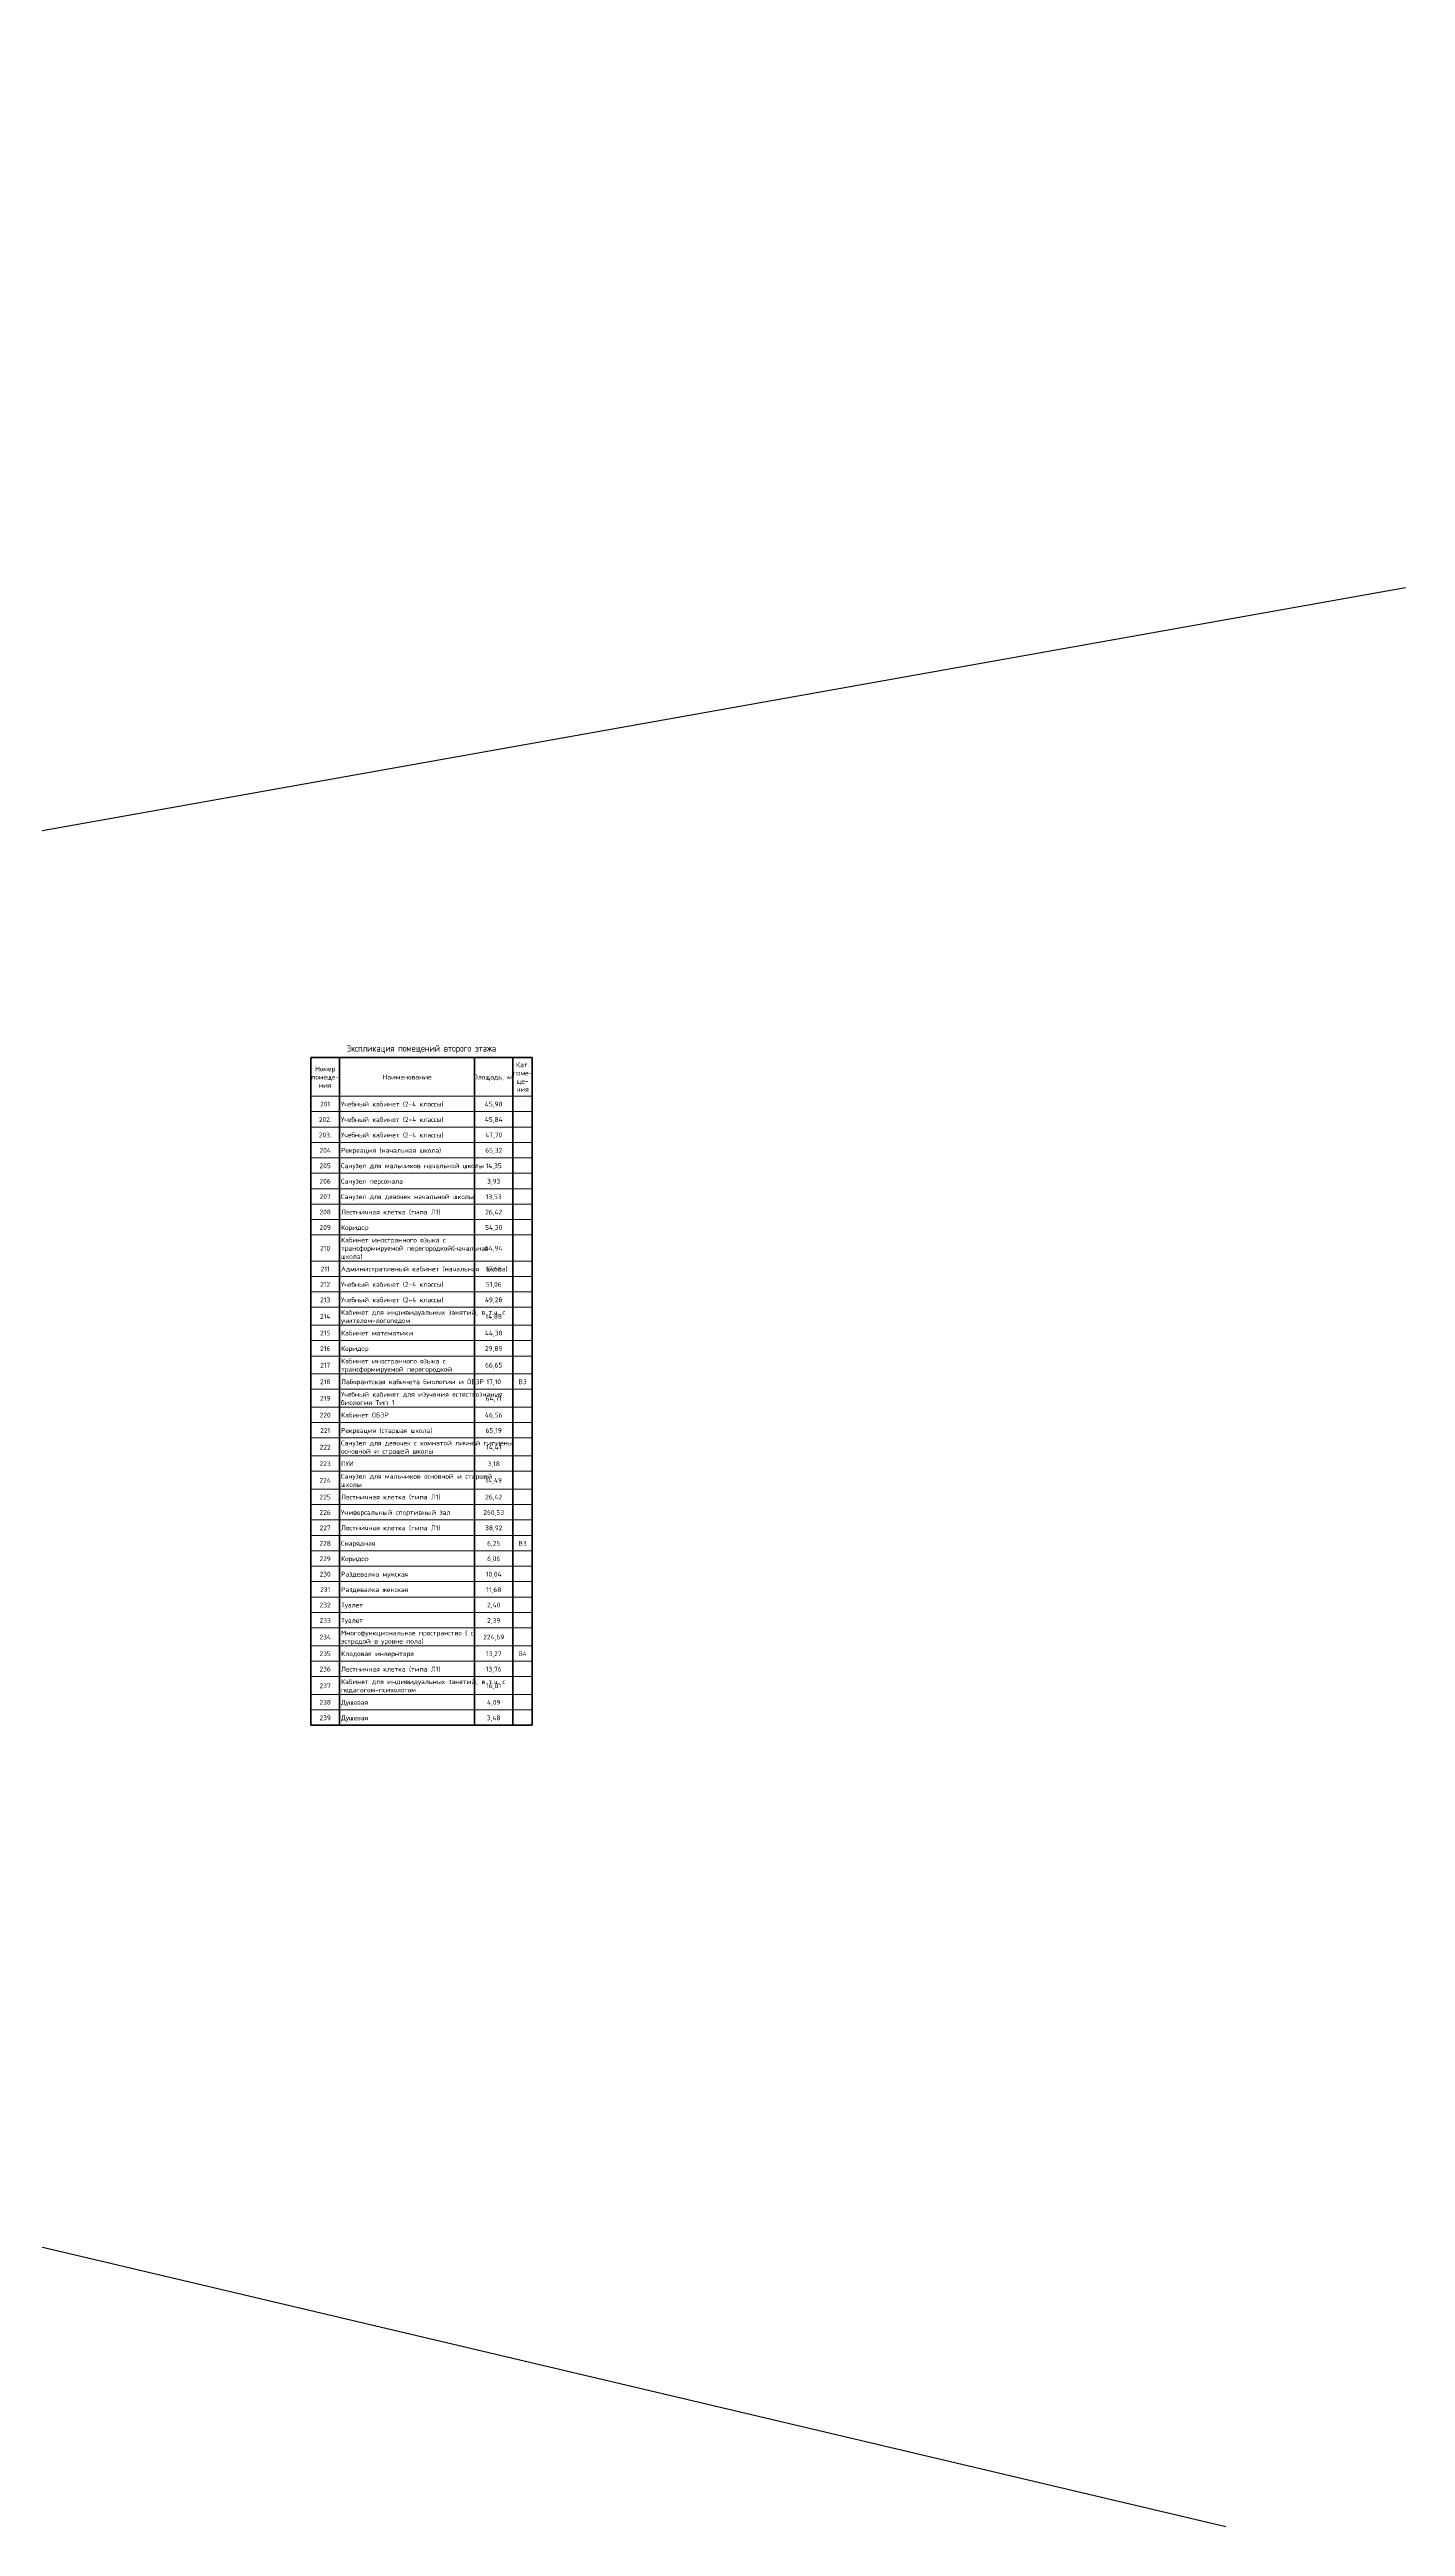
# Model space of a CAD drawing. Header units: millimetres. Extents: x -695119 to 412940, y -249585 to 622758.
# Drawn here: x 127974 to 198462, y 494019 to 622758 of the extents above; entities that cross this region are included whole.
import ezdxf

# ---------------------------------------------------------------- set-up
doc = ezdxf.new("R2010")
doc.units = ezdxf.units.MM
for name, color, linetype, lineweight in [('_Схема', 5, 'Continuous', 30), ('Графика спецификации', 7, 'Continuous', 20), ('Линии', 7, 'Continuous', 9), ('Тонкие линии', 7, 'Continuous', 18)]:
    doc.layers.add(name, color=color, linetype=linetype, lineweight=lineweight)
doc.styles.add('GOST Common_4', font='', dxfattribs={"height": 7})
doc.styles.add('GOST Common_5', font='', dxfattribs={"width": 0.9, "height": 200})
doc.styles.get('GOST Common_4').set_extended_font_data('GOST type B')
doc.styles.get('GOST Common_5').set_extended_font_data('GOST type B')

msp = doc.modelspace()

# ---------------------------------------------------------------- linework, layer by layer
at = {"layer": '_Схема', "color": 5}
for p, q in [((-356137.271, 622757.974), (189125.193, 494018.926)), ((198461.879, 594771.226), (-341938.82, 498529.94))]:
    msp.add_line(p, q, dxfattribs=at)
at = {"layer": 'Линии', "lineweight": 50}
for p, q in [((141552.383, 570364.559), (141552.383, 568359.958)), ((141552.383, 570364.559), (153064.683, 570364.559)), ((143052.383, 570364.559), (143052.383, 568359.958)), ((150063.842, 570364.559), (150063.842, 568359.958)), ((152063.842, 570364.559), (152063.842, 568359.958)), ((153063.842, 570364.559), (153063.842, 568359.958)), ((141552.383, 568359.958), (141552.383, 567558.117)), ((143052.383, 568359.958), (143052.383, 567558.117)), ((150063.842, 568359.958), (150063.842, 567558.117)), ((152063.842, 568359.958), (152063.842, 567558.117)), ((153063.842, 568359.958), (153063.842, 567558.117)), ((141552.383, 567558.117), (141552.383, 566756.276)), ((141552.383, 566756.276), (141552.383, 565954.436)), ((143052.383, 567558.117), (143052.383, 566756.276)), ((143052.383, 566756.276), (143052.383, 565954.436)), ((150063.842, 567558.117), (150063.842, 566756.276)), ((150063.842, 566756.276), (150063.842, 565954.436)), ((152063.842, 567558.117), (152063.842, 566756.276)), ((152063.842, 566756.276), (152063.842, 565954.436)), ((153063.842, 567558.117), (153063.842, 566756.276)), ((153063.842, 566756.276), (153063.842, 565954.436)), ((141552.383, 565954.436), (141552.383, 565152.595)), ((143052.383, 565954.436), (143052.383, 565152.595)), ((150063.842, 565954.436), (150063.842, 565152.595)), ((152063.842, 565954.436), (152063.842, 565152.595)), ((153063.842, 565954.436), (153063.842, 565152.595)), ((141552.383, 565152.595), (141552.383, 564350.754)), ((141552.383, 564350.754), (141552.383, 563548.914)), ((143052.383, 565152.595), (143052.383, 564350.754)), ((143052.383, 564350.754), (143052.383, 563548.914)), ((150063.842, 565152.595), (150063.842, 564350.754)), ((150063.842, 564350.754), (150063.842, 563548.914)), ((152063.842, 565152.595), (152063.842, 564350.754)), ((152063.842, 564350.754), (152063.842, 563548.914)), ((153063.842, 565152.595), (153063.842, 564350.754)), ((153063.842, 564350.754), (153063.842, 563548.914)), ((141552.383, 563548.914), (141552.383, 562747.073)), ((141552.383, 562747.073), (141552.383, 561945.232)), ((143052.383, 563548.914), (143052.383, 562747.073)), ((143052.383, 562747.073), (143052.383, 561945.232)), ((150063.842, 563548.914), (150063.842, 562747.073)), ((150063.842, 562747.073), (150063.842, 561945.232)), ((152063.842, 563548.914), (152063.842, 562747.073)), ((152063.842, 562747.073), (152063.842, 561945.232)), ((153063.842, 563548.914), (153063.842, 562747.073)), ((153063.842, 562747.073), (153063.842, 561945.232)), ((141552.383, 561945.232), (141552.383, 561143.392)), ((143052.383, 561945.232), (143052.383, 561143.392)), ((150063.842, 561945.232), (150063.842, 561143.392)), ((152063.842, 561945.232), (152063.842, 561143.392)), ((153063.842, 561945.232), (153063.842, 561143.392)), ((141552.383, 561143.392), (141552.383, 559789.94)), ((143052.383, 561143.392), (143052.383, 559789.94)), ((150063.842, 561143.392), (150063.842, 559789.94)), ((152063.842, 561143.392), (152063.842, 559789.94)), ((153063.842, 561143.392), (153063.842, 559789.94)), ((141552.383, 559789.94), (141552.383, 558988.1)), ((141552.383, 558988.1), (141552.383, 558186.259)), ((143052.383, 559789.94), (143052.383, 558988.1)), ((143052.383, 558988.1), (143052.383, 558186.259)), ((150063.842, 559789.94), (150063.842, 558988.1)), ((150063.842, 558988.1), (150063.842, 558186.259)), ((152063.842, 559789.94), (152063.842, 558988.1)), ((152063.842, 558988.1), (152063.842, 558186.259)), ((153063.842, 559789.94), (153063.842, 558988.1)), ((153063.842, 558988.1), (153063.842, 558186.259)), ((141552.383, 558186.259), (141552.383, 557384.418)), ((143052.383, 558186.259), (143052.383, 557384.418)), ((150063.842, 558186.259), (150063.842, 557384.418)), ((152063.842, 558186.259), (152063.842, 557384.418)), ((153063.842, 558186.259), (153063.842, 557384.418)), ((141552.383, 557384.418), (141552.383, 556457.118)), ((141552.383, 556457.118), (141552.383, 555655.277)), ((143052.383, 557384.418), (143052.383, 556457.118)), ((143052.383, 556457.118), (143052.383, 555655.277)), ((150063.842, 557384.418), (150063.842, 556457.118)), ((150063.842, 556457.118), (150063.842, 555655.277)), ((152063.842, 557384.418), (152063.842, 556457.118)), ((152063.842, 556457.118), (152063.842, 555655.277)), ((153063.842, 557384.418), (153063.842, 556457.118)), ((153063.842, 556457.118), (153063.842, 555655.277)), ((141552.383, 555655.277), (141552.383, 554853.436)), ((143052.383, 555655.277), (143052.383, 554853.436)), ((150063.842, 555655.277), (150063.842, 554853.436)), ((152063.842, 555655.277), (152063.842, 554853.436)), ((153063.842, 555655.277), (153063.842, 554853.436)), ((141552.383, 554853.436), (141552.383, 553926.135)), ((141552.383, 553926.135), (141552.383, 553124.295)), ((143052.383, 554853.436), (143052.383, 553926.135)), ((143052.383, 553926.135), (143052.383, 553124.295)), ((150063.842, 554853.436), (150063.842, 553926.135)), ((150063.842, 553926.135), (150063.842, 553124.295)), ((152063.842, 554853.436), (152063.842, 553926.135)), ((152063.842, 553926.135), (152063.842, 553124.295)), ((153063.842, 554853.436), (153063.842, 553926.135)), ((153063.842, 553926.135), (153063.842, 553124.295)), ((141552.383, 553124.295), (141552.383, 552196.994)), ((143052.383, 553124.295), (143052.383, 552196.994)), ((150063.842, 553124.295), (150063.842, 552196.994)), ((152063.842, 553124.295), (152063.842, 552196.994)), ((153063.842, 553124.295), (153063.842, 552196.994)), ((141552.383, 552196.994), (141552.383, 551395.153)), ((141552.383, 551395.153), (141552.383, 550593.312)), ((143052.383, 552196.994), (143052.383, 551395.153)), ((143052.383, 551395.153), (143052.383, 550593.312)), ((150063.842, 552196.994), (150063.842, 551395.153)), ((150063.842, 551395.153), (150063.842, 550593.312)), ((152063.842, 552196.994), (152063.842, 551395.153)), ((152063.842, 551395.153), (152063.842, 550593.312)), ((153063.842, 552196.994), (153063.842, 551395.153)), ((153063.842, 551395.153), (153063.842, 550593.312)), ((141552.383, 550593.312), (141552.383, 549666.012)), ((143052.383, 550593.312), (143052.383, 549666.012)), ((150063.842, 550593.312), (150063.842, 549666.012)), ((152063.842, 550593.312), (152063.842, 549666.012)), ((153063.842, 550593.312), (153063.842, 549666.012)), ((141552.383, 549666.012), (141552.383, 548864.171)), ((141552.383, 548864.171), (141552.383, 547936.87)), ((143052.383, 549666.012), (143052.383, 548864.171)), ((143052.383, 548864.171), (143052.383, 547936.87)), ((150063.842, 549666.012), (150063.842, 548864.171)), ((150063.842, 548864.171), (150063.842, 547936.87)), ((152063.842, 549666.012), (152063.842, 548864.171)), ((152063.842, 548864.171), (152063.842, 547936.87)), ((153063.842, 549666.012), (153063.842, 548864.171)), ((153063.842, 548864.171), (153063.842, 547936.87)), ((141552.383, 547936.87), (141552.383, 547135.029)), ((143052.383, 547936.87), (143052.383, 547135.029)), ((150063.842, 547936.87), (150063.842, 547135.029)), ((152063.842, 547936.87), (152063.842, 547135.029)), ((153063.842, 547936.87), (153063.842, 547135.029)), ((141552.383, 547135.029), (141552.383, 546333.189)), ((141552.383, 546333.189), (141552.383, 545531.348)), ((143052.383, 547135.029), (143052.383, 546333.189)), ((143052.383, 546333.189), (143052.383, 545531.348)), ((150063.842, 547135.029), (150063.842, 546333.189)), ((150063.842, 546333.189), (150063.842, 545531.348)), ((152063.842, 547135.029), (152063.842, 546333.189)), ((152063.842, 546333.189), (152063.842, 545531.348)), ((153063.842, 547135.029), (153063.842, 546333.189)), ((153063.842, 546333.189), (153063.842, 545531.348)), ((141552.383, 545531.348), (141552.383, 544729.507)), ((141552.383, 544729.507), (141552.383, 543927.667)), ((143052.383, 545531.348), (143052.383, 544729.507)), ((143052.383, 544729.507), (143052.383, 543927.667)), ((150063.842, 545531.348), (150063.842, 544729.507)), ((150063.842, 544729.507), (150063.842, 543927.667)), ((152063.842, 545531.348), (152063.842, 544729.507)), ((152063.842, 544729.507), (152063.842, 543927.667)), ((153063.842, 545531.348), (153063.842, 544729.507)), ((153063.842, 544729.507), (153063.842, 543927.667)), ((141552.383, 543927.667), (141552.383, 543125.826)), ((143052.383, 543927.667), (143052.383, 543125.826)), ((150063.842, 543927.667), (150063.842, 543125.826)), ((152063.842, 543927.667), (152063.842, 543125.826)), ((153063.842, 543927.667), (153063.842, 543125.826)), ((141552.383, 543125.826), (141552.383, 542323.985)), ((141552.383, 542323.985), (141552.383, 541522.145)), ((143052.383, 543125.826), (143052.383, 542323.985)), ((143052.383, 542323.985), (143052.383, 541522.145)), ((150063.842, 543125.826), (150063.842, 542323.985)), ((150063.842, 542323.985), (150063.842, 541522.145)), ((152063.842, 543125.826), (152063.842, 542323.985)), ((152063.842, 542323.985), (152063.842, 541522.145)), ((153063.842, 543125.826), (153063.842, 542323.985)), ((153063.842, 542323.985), (153063.842, 541522.145)), ((141552.383, 541522.145), (141552.383, 540720.304)), ((141552.383, 540720.304), (141552.383, 539793.003)), ((143052.383, 541522.145), (143052.383, 540720.304)), ((143052.383, 540720.304), (143052.383, 539793.003)), ((150063.842, 541522.145), (150063.842, 540720.304)), ((150063.842, 540720.304), (150063.842, 539793.003)), ((152063.842, 541522.145), (152063.842, 540720.304)), ((152063.842, 540720.304), (152063.842, 539793.003)), ((153063.842, 541522.145), (153063.842, 540720.304)), ((153063.842, 540720.304), (153063.842, 539793.003)), ((141552.383, 539793.003), (141552.383, 538991.162)), ((143052.383, 539793.003), (143052.383, 538991.162)), ((150063.842, 539793.003), (150063.842, 538991.162)), ((152063.842, 539793.003), (152063.842, 538991.162)), ((153063.842, 539793.003), (153063.842, 538991.162)), ((141552.383, 538991.162), (141552.383, 538189.322)), ((141552.383, 538189.322), (141552.383, 537262.021)), ((143052.383, 538991.162), (143052.383, 538189.322)), ((143052.383, 538189.322), (143052.383, 537262.021)), ((150063.842, 538991.162), (150063.842, 538189.322)), ((150063.842, 538189.322), (150063.842, 537262.021)), ((152063.842, 538991.162), (152063.842, 538189.322)), ((152063.842, 538189.322), (152063.842, 537262.021)), ((153063.842, 538991.162), (153063.842, 538189.322)), ((153063.842, 538189.322), (153063.842, 537262.021)), ((141552.383, 537262.021), (141552.383, 536460.18)), ((143052.383, 537262.021), (143052.383, 536460.18)), ((150063.842, 537262.021), (150063.842, 536460.18)), ((152063.842, 537262.021), (152063.842, 536460.18)), ((153063.842, 537262.021), (153063.842, 536460.18)), ((141552.383, 536460.18), (141552.383, 535658.34)), ((143052.383, 535658.34), (141552.383, 535658.34)), ((143052.383, 536460.18), (143052.383, 535658.34)), ((150063.842, 535658.34), (143052.383, 535658.34)), ((150063.842, 536460.18), (150063.842, 535658.34)), ((152063.842, 535658.34), (150063.842, 535658.34)), ((152063.842, 536460.18), (152063.842, 535658.34)), ((153063.842, 535658.34), (152063.842, 535658.34)), ((153063.842, 536460.18), (153063.842, 535658.34))]:
    msp.add_line(p, q, dxfattribs=at)
at = {"layer": 'Линии', "lineweight": 20}
for p, q in [((143052.383, 568359.958), (141552.383, 568359.958)), ((150063.842, 568359.958), (143052.383, 568359.958)), ((152063.842, 568359.958), (150063.842, 568359.958)), ((153063.842, 568359.958), (152063.842, 568359.958)), ((143052.383, 567558.117), (141552.383, 567558.117)), ((143052.383, 566756.276), (141552.383, 566756.276)), ((150063.842, 567558.117), (143052.383, 567558.117)), ((150063.842, 566756.276), (143052.383, 566756.276)), ((152063.842, 567558.117), (150063.842, 567558.117)), ((152063.842, 566756.276), (150063.842, 566756.276)), ((153063.842, 567558.117), (152063.842, 567558.117)), ((153063.842, 566756.276), (152063.842, 566756.276)), ((143052.383, 565954.436), (141552.383, 565954.436)), ((150063.842, 565954.436), (143052.383, 565954.436)), ((152063.842, 565954.436), (150063.842, 565954.436)), ((153063.842, 565954.436), (152063.842, 565954.436)), ((143052.383, 565152.595), (141552.383, 565152.595)), ((143052.383, 564350.754), (141552.383, 564350.754)), ((150063.842, 565152.595), (143052.383, 565152.595)), ((150063.842, 564350.754), (143052.383, 564350.754)), ((152063.842, 565152.595), (150063.842, 565152.595)), ((152063.842, 564350.754), (150063.842, 564350.754)), ((153063.842, 565152.595), (152063.842, 565152.595)), ((153063.842, 564350.754), (152063.842, 564350.754)), ((143052.383, 563548.914), (141552.383, 563548.914)), ((143052.383, 562747.073), (141552.383, 562747.073)), ((150063.842, 563548.914), (143052.383, 563548.914)), ((150063.842, 562747.073), (143052.383, 562747.073)), ((152063.842, 563548.914), (150063.842, 563548.914)), ((152063.842, 562747.073), (150063.842, 562747.073)), ((153063.842, 563548.914), (152063.842, 563548.914)), ((153063.842, 562747.073), (152063.842, 562747.073)), ((143052.383, 561945.232), (141552.383, 561945.232)), ((150063.842, 561945.232), (143052.383, 561945.232)), ((152063.842, 561945.232), (150063.842, 561945.232)), ((153063.842, 561945.232), (152063.842, 561945.232)), ((143052.383, 561143.392), (141552.383, 561143.392)), ((150063.842, 561143.392), (143052.383, 561143.392)), ((152063.842, 561143.392), (150063.842, 561143.392)), ((153063.842, 561143.392), (152063.842, 561143.392)), ((143052.383, 559789.94), (141552.383, 559789.94)), ((143052.383, 558988.1), (141552.383, 558988.1)), ((150063.842, 559789.94), (143052.383, 559789.94)), ((150063.842, 558988.1), (143052.383, 558988.1)), ((152063.842, 559789.94), (150063.842, 559789.94)), ((152063.842, 558988.1), (150063.842, 558988.1)), ((153063.842, 559789.94), (152063.842, 559789.94)), ((153063.842, 558988.1), (152063.842, 558988.1)), ((143052.383, 558186.259), (141552.383, 558186.259)), ((150063.842, 558186.259), (143052.383, 558186.259)), ((152063.842, 558186.259), (150063.842, 558186.259)), ((153063.842, 558186.259), (152063.842, 558186.259)), ((143052.383, 557384.418), (141552.383, 557384.418)), ((143052.383, 556457.118), (141552.383, 556457.118)), ((150063.842, 557384.418), (143052.383, 557384.418)), ((150063.842, 556457.118), (143052.383, 556457.118)), ((152063.842, 557384.418), (150063.842, 557384.418)), ((152063.842, 556457.118), (150063.842, 556457.118)), ((153063.842, 557384.418), (152063.842, 557384.418)), ((153063.842, 556457.118), (152063.842, 556457.118)), ((143052.383, 555655.277), (141552.383, 555655.277)), ((150063.842, 555655.277), (143052.383, 555655.277)), ((152063.842, 555655.277), (150063.842, 555655.277)), ((153063.842, 555655.277), (152063.842, 555655.277)), ((143052.383, 554853.436), (141552.383, 554853.436)), ((143052.383, 553926.135), (141552.383, 553926.135)), ((150063.842, 554853.436), (143052.383, 554853.436)), ((150063.842, 553926.135), (143052.383, 553926.135)), ((152063.842, 554853.436), (150063.842, 554853.436)), ((152063.842, 553926.135), (150063.842, 553926.135)), ((153063.842, 554853.436), (152063.842, 554853.436)), ((153063.842, 553926.135), (152063.842, 553926.135)), ((143052.383, 553124.295), (141552.383, 553124.295)), ((150063.842, 553124.295), (143052.383, 553124.295)), ((152063.842, 553124.295), (150063.842, 553124.295)), ((153063.842, 553124.295), (152063.842, 553124.295)), ((143052.383, 552196.994), (141552.383, 552196.994)), ((143052.383, 551395.153), (141552.383, 551395.153)), ((150063.842, 552196.994), (143052.383, 552196.994)), ((150063.842, 551395.153), (143052.383, 551395.153)), ((152063.842, 552196.994), (150063.842, 552196.994)), ((152063.842, 551395.153), (150063.842, 551395.153)), ((153063.842, 552196.994), (152063.842, 552196.994)), ((153063.842, 551395.153), (152063.842, 551395.153)), ((143052.383, 550593.312), (141552.383, 550593.312)), ((150063.842, 550593.312), (143052.383, 550593.312)), ((152063.842, 550593.312), (150063.842, 550593.312)), ((153063.842, 550593.312), (152063.842, 550593.312)), ((143052.383, 549666.012), (141552.383, 549666.012)), ((143052.383, 548864.171), (141552.383, 548864.171)), ((150063.842, 549666.012), (143052.383, 549666.012)), ((150063.842, 548864.171), (143052.383, 548864.171)), ((152063.842, 549666.012), (150063.842, 549666.012)), ((152063.842, 548864.171), (150063.842, 548864.171)), ((153063.842, 549666.012), (152063.842, 549666.012)), ((153063.842, 548864.171), (152063.842, 548864.171)), ((143052.383, 547936.87), (141552.383, 547936.87)), ((150063.842, 547936.87), (143052.383, 547936.87)), ((152063.842, 547936.87), (150063.842, 547936.87)), ((153063.842, 547936.87), (152063.842, 547936.87)), ((143052.383, 547135.029), (141552.383, 547135.029)), ((143052.383, 546333.189), (141552.383, 546333.189)), ((150063.842, 547135.029), (143052.383, 547135.029)), ((150063.842, 546333.189), (143052.383, 546333.189)), ((152063.842, 547135.029), (150063.842, 547135.029)), ((152063.842, 546333.189), (150063.842, 546333.189)), ((153063.842, 547135.029), (152063.842, 547135.029)), ((153063.842, 546333.189), (152063.842, 546333.189)), ((143052.383, 545531.348), (141552.383, 545531.348)), ((143052.383, 544729.507), (141552.383, 544729.507)), ((150063.842, 545531.348), (143052.383, 545531.348)), ((150063.842, 544729.507), (143052.383, 544729.507)), ((152063.842, 545531.348), (150063.842, 545531.348)), ((152063.842, 544729.507), (150063.842, 544729.507)), ((153063.842, 545531.348), (152063.842, 545531.348)), ((153063.842, 544729.507), (152063.842, 544729.507)), ((143052.383, 543927.667), (141552.383, 543927.667)), ((150063.842, 543927.667), (143052.383, 543927.667)), ((152063.842, 543927.667), (150063.842, 543927.667)), ((153063.842, 543927.667), (152063.842, 543927.667)), ((143052.383, 543125.826), (141552.383, 543125.826)), ((143052.383, 542323.985), (141552.383, 542323.985)), ((150063.842, 543125.826), (143052.383, 543125.826)), ((150063.842, 542323.985), (143052.383, 542323.985)), ((152063.842, 543125.826), (150063.842, 543125.826)), ((152063.842, 542323.985), (150063.842, 542323.985)), ((153063.842, 543125.826), (152063.842, 543125.826)), ((153063.842, 542323.985), (152063.842, 542323.985)), ((143052.383, 541522.145), (141552.383, 541522.145)), ((143052.383, 540720.304), (141552.383, 540720.304)), ((150063.842, 541522.145), (143052.383, 541522.145)), ((150063.842, 540720.304), (143052.383, 540720.304)), ((152063.842, 541522.145), (150063.842, 541522.145)), ((152063.842, 540720.304), (150063.842, 540720.304)), ((153063.842, 541522.145), (152063.842, 541522.145)), ((153063.842, 540720.304), (152063.842, 540720.304)), ((143052.383, 539793.003), (141552.383, 539793.003)), ((150063.842, 539793.003), (143052.383, 539793.003)), ((152063.842, 539793.003), (150063.842, 539793.003)), ((153063.842, 539793.003), (152063.842, 539793.003)), ((143052.383, 538991.162), (141552.383, 538991.162)), ((143052.383, 538189.322), (141552.383, 538189.322)), ((150063.842, 538991.162), (143052.383, 538991.162)), ((150063.842, 538189.322), (143052.383, 538189.322)), ((152063.842, 538991.162), (150063.842, 538991.162)), ((152063.842, 538189.322), (150063.842, 538189.322)), ((153063.842, 538991.162), (152063.842, 538991.162)), ((153063.842, 538189.322), (152063.842, 538189.322)), ((143052.383, 537262.021), (141552.383, 537262.021)), ((150063.842, 537262.021), (143052.383, 537262.021)), ((152063.842, 537262.021), (150063.842, 537262.021)), ((153063.842, 537262.021), (152063.842, 537262.021)), ((143052.383, 536460.18), (141552.383, 536460.18)), ((150063.842, 536460.18), (143052.383, 536460.18)), ((152063.842, 536460.18), (150063.842, 536460.18)), ((153063.842, 536460.18), (152063.842, 536460.18))]:
    msp.add_line(p, q, dxfattribs=at)
at = {"layer": 'Тонкие линии', "lineweight": 20}
msp.add_line((153064.683, 570364.559), (153064.683, 568359.958), dxfattribs=at)

# ---------------------------------------------------------------- texts
at = {"layer": 'Графика спецификации', "line_spacing_factor": 1.022761}
for s, insert, char_height, width, attachment_point, style in [('Экспликация помещений второго этажа', (147308.533, 571023.644), 350, 9308.71871, 2, 'GOST Common_5'), ('Номер\\Pпомеще-\\Pния', (142302.383, 569902.041), 250, 1418.02524, 2, 'GOST Common_4'), ('Наименование', (146558.113, 569475.89), 250, 2353.31849, 2, 'GOST Common_4'), ('Площадь, м\\fGOST Common|b0|i0|c238|p34|;\\W.9;²', (151063.842, 569475.89), 250, 2009.37194, 2, 'GOST Common_4'), ('Кат.\\Pпоме-\\Pще-\\Pния', (152563.842, 570115.116), 250, 962.44692, 2, 'GOST Common_4'), ('201', (142302.383, 568072.669), 250, 509.88567, 2, 'GOST Common_4'), ('Учебный кабинет (2-4 классы)', (143127.383, 568072.669), 250, 4969.12249, 1, 'GOST Common_4'), ('45,98', (151063.842, 568072.669), 250, 868.91759, 2, 'GOST Common_4'), ('203.', (142302.383, 566468.988), 250, 642.63697, 2, 'GOST Common_4'), ('202.', (142302.383, 567270.829), 250, 642.63697, 2, 'GOST Common_4'), ('Учебный кабинет (2-4 классы)', (143127.383, 567270.829), 250, 4969.12249, 1, 'GOST Common_4'), ('Учебный кабинет (2-4 классы)', (143127.383, 566468.988), 250, 4969.12249, 1, 'GOST Common_4'), ('45,84', (151063.842, 567270.829), 250, 896.07127, 2, 'GOST Common_4'), ('47,70', (151063.842, 566468.988), 250, 868.91759, 2, 'GOST Common_4'), ('204', (142302.383, 565667.147), 250, 588.32962, 2, 'GOST Common_4'), ('Рекреация (начальная школа)', (143127.383, 565667.147), 250, 4951.02004, 1, 'GOST Common_4'), ('65,32', (151063.842, 565667.147), 250, 841.76392, 2, 'GOST Common_4'), ('205', (142302.383, 564865.307), 250, 561.17595, 2, 'GOST Common_4'), ('206', (142302.383, 564063.466), 250, 561.17595, 2, 'GOST Common_4'), ('Санузел для мальчиков начальной школы', (143127.383, 564865.307), 250, 6752.21381, 1, 'GOST Common_4'), ('Санузел персонала', (143127.383, 564063.466), 250, 3131.72383, 1, 'GOST Common_4'), ('14,35', (151063.842, 564865.307), 250, 817.62732, 2, 'GOST Common_4'), ('3,93', (151063.842, 564063.466), 250, 654.70527, 2, 'GOST Common_4'), ('207', (142302.383, 563261.625), 250, 561.17595, 2, 'GOST Common_4'), ('Санузел для девочек начальной школы', (143127.383, 563261.625), 250, 6323.78916, 1, 'GOST Common_4'), ('13,53', (151063.842, 563261.625), 250, 790.47365, 2, 'GOST Common_4'), ('208', (142302.383, 562459.785), 250, 561.17595, 2, 'GOST Common_4'), ('209', (142302.383, 561657.944), 250, 561.17595, 2, 'GOST Common_4'), ('Лестничная клетка (типа Л1)', (143127.383, 562459.785), 250, 4836.3712, 1, 'GOST Common_4'), ('Коридор', (143127.383, 561657.944), 250, 1336.56422, 1, 'GOST Common_4'), ('26,42', (151063.842, 562459.785), 250, 868.91759, 2, 'GOST Common_4'), ('54,30', (151063.842, 561657.944), 250, 868.91759, 2, 'GOST Common_4'), ('210', (142302.383, 560580.298), 250, 509.88567, 2, 'GOST Common_4'), ('Кабинет иностранного языка с\\Pтрансформируемой перегородкой(начальная\\Pшкола)', (143127.383, 561006.448), 250, 7370.71418, 1, 'GOST Common_4'), ('64,94', (151063.842, 560580.298), 250, 896.07127, 2, 'GOST Common_4'), ('211', (142302.383, 559502.652), 250, 458.5954, 2, 'GOST Common_4'), ('Административный кабинет (начальная  школа)', (143127.383, 559502.652), 250, 7977.14625, 1, 'GOST Common_4'), ('17,66', (151063.842, 559502.652), 250, 790.47365, 2, 'GOST Common_4'), ('213', (142302.383, 557898.971), 250, 509.88567, 2, 'GOST Common_4'), ('212', (142302.383, 558700.811), 250, 509.88567, 2, 'GOST Common_4'), ('Учебный кабинет (2-4 классы)', (143127.383, 558700.811), 250, 4969.12249, 1, 'GOST Common_4'), ('Учебный кабинет (2-4 классы)', (143127.383, 557898.971), 250, 4969.12249, 1, 'GOST Common_4'), ('49,28', (151063.842, 557898.971), 250, 868.91759, 2, 'GOST Common_4'), ('51,06', (151063.842, 558700.811), 250, 790.47365, 2, 'GOST Common_4'), ('214', (142302.383, 557034.4), 250, 537.03935, 2, 'GOST Common_4'), ('215', (142302.383, 556169.829), 250, 509.88567, 2, 'GOST Common_4'), ('Кабинет для индивидуальных занятий, в т.ч. с\\Pучителем-логопедом', (143127.383, 557247.475), 250, 7627.16555, 1, 'GOST Common_4'), ('Кабинет математики', (143127.383, 556169.829), 250, 3599.37045, 1, 'GOST Common_4'), ('44,38', (151063.842, 556169.829), 250, 896.07127, 2, 'GOST Common_4'), ('14,88', (151063.842, 557034.4), 250, 817.62732, 2, 'GOST Common_4'), ('216', (142302.383, 555367.988), 250, 509.88567, 2, 'GOST Common_4'), ('Коридор', (143127.383, 555367.988), 250, 1336.56422, 1, 'GOST Common_4'), ('29,89', (151063.842, 555367.988), 250, 841.76392, 2, 'GOST Common_4'), ('218', (142302.383, 553638.847), 250, 509.88567, 2, 'GOST Common_4'), ('217', (142302.383, 554503.418), 250, 509.88567, 2, 'GOST Common_4'), ('Лаборантская кабинета биологии и ОБЗР', (143127.383, 553638.847), 250, 6890.99926, 1, 'GOST Common_4'), ('Кабинет иностранного языка с\\Pтрансформируемой перегородкой', (143127.383, 554716.493), 250, 5497.11062, 1, 'GOST Common_4'), ('66,65', (151063.842, 554503.418), 250, 841.76392, 2, 'GOST Common_4'), ('17,10', (151063.842, 553638.847), 250, 739.18337, 2, 'GOST Common_4'), ('В3', (152563.842, 553638.847), 250, 401.27097, 2, 'GOST Common_4'), ('219', (142302.383, 552774.276), 250, 509.88567, 2, 'GOST Common_4'), ('Учебный кабинет для изучения естествознания:\\Pбиология Тип 1', (143127.383, 552987.351), 250, 7949.99258, 1, 'GOST Common_4'), ('64,71', (151063.842, 552774.276), 250, 817.62732, 2, 'GOST Common_4'), ('220', (142302.383, 551909.705), 250, 561.17595, 2, 'GOST Common_4'), ('221', (142302.383, 551107.865), 250, 509.88567, 2, 'GOST Common_4'), ('Рекреация (старшая школа)', (143127.383, 551107.865), 250, 4634.22717, 1, 'GOST Common_4'), ('Кабинет ОБЗР', (143127.383, 551909.705), 250, 2356.33556, 1, 'GOST Common_4'), ('46,56', (151063.842, 551909.705), 250, 868.91759, 2, 'GOST Common_4'), ('65,19', (151063.842, 551107.865), 250, 790.47365, 2, 'GOST Common_4'), ('222', (142302.383, 550243.294), 250, 561.17595, 2, 'GOST Common_4'), ('Санузел для девочек с комнатой личной гигиены\\Pосновной и страшей школы', (143127.383, 550456.369), 250, 7983.1804, 1, 'GOST Common_4'), ('14,41', (151063.842, 550243.294), 250, 793.49072, 2, 'GOST Common_4'), ('224', (142302.383, 548514.152), 250, 588.32962, 2, 'GOST Common_4'), ('223', (142302.383, 549378.723), 250, 561.17595, 2, 'GOST Common_4'), ('Санузел для мальчиков основной и старшей\\Pшколы', (143127.383, 548727.228), 250, 7171.58723, 1, 'GOST Common_4'), ('ПУИ', (143127.383, 549378.723), 250, 642.63697, 1, 'GOST Common_4'), ('14,49', (151063.842, 548514.152), 250, 844.78099, 2, 'GOST Common_4'), ('3,18', (151063.842, 549378.723), 250, 603.415, 2, 'GOST Common_4'), ('225', (142302.383, 547649.582), 250, 561.17595, 2, 'GOST Common_4'), ('Лестничная клетка (типа Л1)', (143127.383, 547649.582), 250, 4836.3712, 1, 'GOST Common_4'), ('26,42', (151063.842, 547649.582), 250, 868.91759, 2, 'GOST Common_4'), ('226', (142302.383, 546847.741), 250, 561.17595, 2, 'GOST Common_4'), ('227', (142302.383, 546045.9), 250, 561.17595, 2, 'GOST Common_4'), ('Лестничная клетка (типа Л1)', (143127.383, 546045.9), 250, 4836.3712, 1, 'GOST Common_4'), ('Универсальный спортивный зал', (143127.383, 546847.741), 250, 5180.31774, 1, 'GOST Common_4'), ('260,53', (151063.842, 546847.741), 250, 1028.82257, 2, 'GOST Common_4'), ('38,92', (151063.842, 546045.9), 250, 841.76392, 2, 'GOST Common_4'), ('228', (142302.383, 545244.06), 250, 561.17595, 2, 'GOST Common_4'), ('Снарядная', (143127.383, 545244.06), 250, 1737.83519, 1, 'GOST Common_4'), ('6,25', (151063.842, 545244.06), 250, 654.70527, 2, 'GOST Common_4'), ('В3', (152563.842, 545244.06), 250, 401.27097, 2, 'GOST Common_4'), ('229', (142302.383, 544442.219), 250, 561.17595, 2, 'GOST Common_4'), ('230', (142302.383, 543640.378), 250, 561.17595, 2, 'GOST Common_4'), ('Раздевалка мужская', (143127.383, 543640.378), 250, 3454.55085, 1, 'GOST Common_4'), ('Коридор', (143127.383, 544442.219), 250, 1336.56422, 1, 'GOST Common_4'), ('10,04', (151063.842, 543640.378), 250, 817.62732, 2, 'GOST Common_4'), ('6,06', (151063.842, 544442.219), 250, 654.70527, 2, 'GOST Common_4'), ('232', (142302.383, 542036.697), 250, 561.17595, 2, 'GOST Common_4'), ('231', (142302.383, 542838.538), 250, 509.88567, 2, 'GOST Common_4'), ('Туалет', (143127.383, 542036.697), 250, 1230.96659, 1, 'GOST Common_4'), ('Раздевалка женская', (143127.383, 542838.538), 250, 3427.39718, 1, 'GOST Common_4'), ('11,68', (151063.842, 542838.538), 250, 739.18337, 2, 'GOST Common_4'), ('2,40', (151063.842, 542036.697), 250, 681.85895, 2, 'GOST Common_4'), ('233', (142302.383, 541234.856), 250, 561.17595, 2, 'GOST Common_4'), ('Туалет', (143127.383, 541234.856), 250, 1230.96659, 1, 'GOST Common_4'), ('2,39', (151063.842, 541234.856), 250, 654.70527, 2, 'GOST Common_4'), ('234', (142302.383, 540370.285), 250, 588.32962, 2, 'GOST Common_4'), ('235', (142302.383, 539505.715), 250, 561.17595, 2, 'GOST Common_4'), ('Многофункциональное пространство ( с\\Pэстрадой в уровне пола)', (143127.383, 540583.361), 250, 6601.36006, 1, 'GOST Common_4'), ('Кладовая инвернтаря', (143127.383, 539505.715), 250, 3623.50705, 1, 'GOST Common_4'), ('224,69', (151063.842, 540370.285), 250, 1055.97624, 2, 'GOST Common_4'), ('13,27', (151063.842, 539505.715), 250, 790.47365, 2, 'GOST Common_4'), ('В4', (152563.842, 539505.715), 250, 428.42465, 2, 'GOST Common_4'), ('236', (142302.383, 538703.874), 250, 561.17595, 2, 'GOST Common_4'), ('Лестничная клетка (типа Л1)', (143127.383, 538703.874), 250, 4836.3712, 1, 'GOST Common_4'), ('13,76', (151063.842, 538703.874), 250, 790.47365, 2, 'GOST Common_4'), ('238', (142302.383, 536974.733), 250, 561.17595, 2, 'GOST Common_4'), ('237', (142302.383, 537839.303), 250, 561.17595, 2, 'GOST Common_4'), ('Душевая', (143127.383, 536974.733), 250, 1445.17892, 1, 'GOST Common_4'), ('Кабинет для индивидуальных занятий, в т.ч. с\\Pпедагогом-психологом', (143127.383, 538052.378), 250, 7627.16555, 1, 'GOST Common_4'), ('16,81', (151063.842, 537839.303), 250, 739.18337, 2, 'GOST Common_4'), ('4,09', (151063.842, 536974.733), 250, 681.85895, 2, 'GOST Common_4'), ('239', (142302.383, 536172.892), 250, 561.17595, 2, 'GOST Common_4'), ('Душевая', (143127.383, 536172.892), 250, 1445.17892, 1, 'GOST Common_4'), ('3,48', (151063.842, 536172.892), 250, 681.85895, 2, 'GOST Common_4')]:
    msp.add_mtext(s, dxfattribs=dict(at, insert=insert, char_height=char_height, width=width, attachment_point=attachment_point, style=style))

doc.saveas('drawing.dxf')
